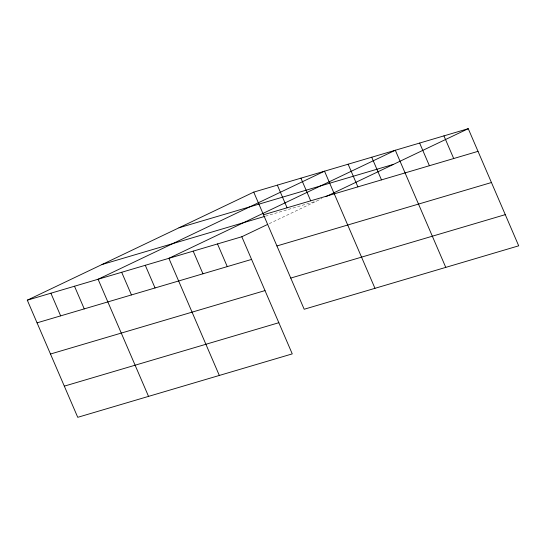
<?xml version="1.0" encoding="UTF-8"?>
<svg xmlns="http://www.w3.org/2000/svg" width="546" height="546" viewBox="0 0 546 546"><rect width="100%" height="100%" fill="white"/><g stroke="black" fill="none" stroke-linecap="round" stroke-linejoin="round"><path stroke-width="0.41" stroke-dasharray="2.73 2.05" d="M269.267 223.655L321.928 198.519M265.486 216.189L316.537 201.092"/><path stroke-width="0.82" d="M27.3 300.184L241.817 236.752L292.26 353.883L77.744 417.315L27.3 300.184L253.74 192.117L468.256 128.685L518.7 245.816L304.183 309.248L253.74 192.117M241.817 236.752L267.738 224.379M325.778 196.683L468.256 128.685M179.013 227.778L393.529 164.346M263.5 214.776L478.016 151.344M102.027 264.523L264.673 216.428M276.924 245.953L491.441 182.521M37.06 322.843L251.576 259.418M290.759 278.071L505.275 214.639M50.485 354.02L265.001 290.588M64.319 386.138L278.835 322.713M443.946 135.872L453.706 158.538M419.635 143.066L429.395 165.725M445.768 267.383L395.318 150.252L168.878 258.319L219.321 375.45M371.724 157.228L381.483 179.893M348.13 164.203L357.889 186.869M374.972 288.315L324.529 171.185L98.089 279.252L148.532 396.382M300.935 178.16L310.694 200.826M277.341 185.135L287.1 207.801M217.506 243.939L227.266 266.605M193.188 251.133L202.948 273.792M145.284 265.295L155.044 287.96M121.683 272.277L131.45 294.936M74.495 286.227L84.255 308.893M50.894 293.209L60.654 315.868"/></g></svg>
